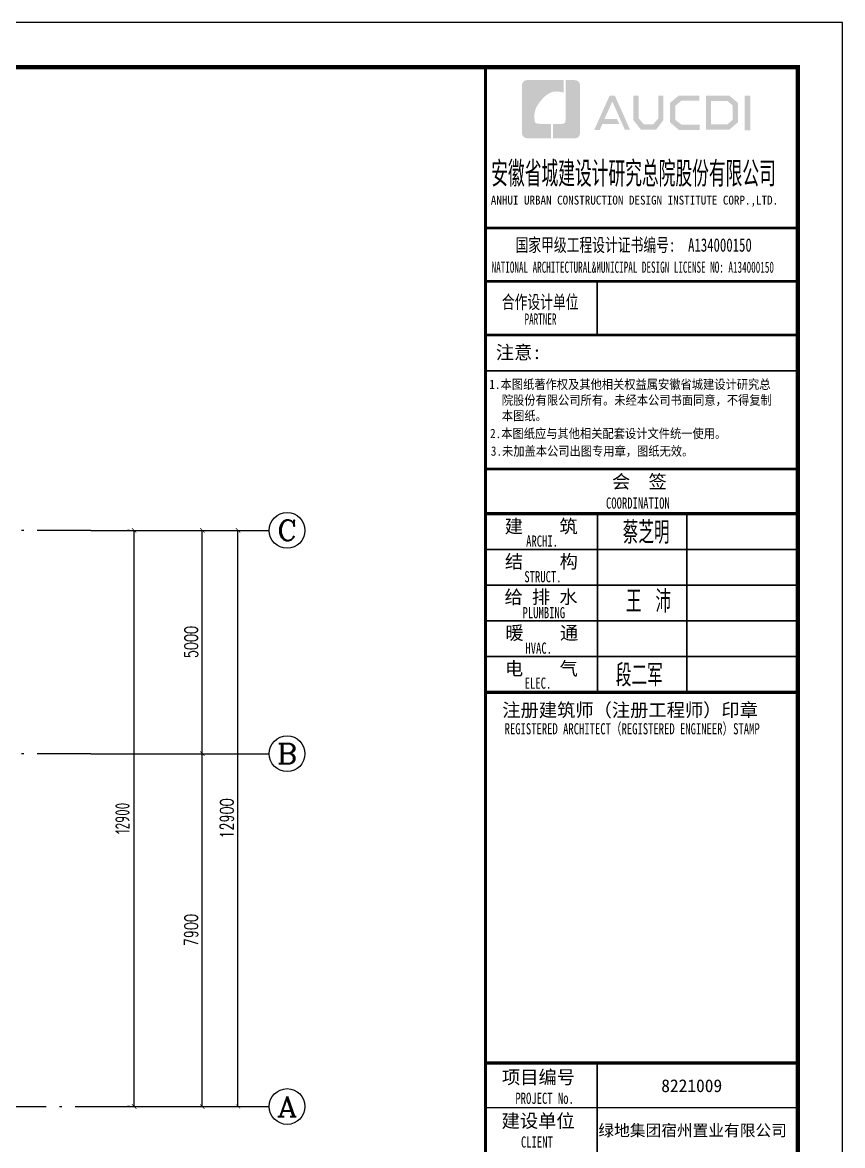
# Model space of a CAD drawing. Extents: x 169490 to 7584583, y -2399407 to 1374371.
# Drawn here: x 2787558 to 2805935, y 830043 to 855191 of the extents above; entities that cross this region are included whole.
import ezdxf
from ezdxf.enums import TextEntityAlignment as Align

# ---------------------------------------------------------------- set-up
doc = ezdxf.new("R2010")
doc.units = 0
doc.header["$LTSCALE"] = 100
doc.linetypes.add('D3轴线点划线', pattern=[18.5, 12, -3, 0.5, -3])
doc.layers.get('0').update_dxf_attribs({"linetype": 'CONTINUOUS'})
doc.layers.get('DEFPOINTS').update_dxf_attribs({"linetype": 'CONTINUOUS'})
for name, color, linetype in [('AXIS', 3, 'CONTINUOUS'), ('AXIS_TEXT', 4, 'CONTINUOUS'), ('C-AXIS(轴号)', 3, 'CONTINUOUS'), ('C-AXIS-T(字)', 7, 'CONTINUOUS'), ('C-DOTE', 8, 'D3轴线点划线'), ('dsptext_col', 2, 'CONTINUOUS'), ('PUB_TITLE', 4, 'CONTINUOUS'), ('S-SLAB-DIM', 92, 'CONTINUOUS'), ('图框', 140, 'CONTINUOUS'), ('图签文字', 147, 'CONTINUOUS'), ('折板线', 127, 'CONTINUOUS')]:
    doc.layers.add(name, color=color, linetype=linetype)
doc.layers.add('图签', color=147, linetype='CONTINUOUS', lineweight=18)
doc.styles.add('_TCH_AXIS', font='COMPLEX', dxfattribs={"bigfont": 'GBCBIG'})
doc.styles.add('_TCH_DIM_T3', font='SIMPLEX.shx', dxfattribs={"width": 0.705882, "bigfont": 'GBCBIG.shx'})
doc.styles.add('COMPLEX', font='COMPLEX')
doc.styles.add('HT', font='simhei.ttf')
doc.styles.add('TSSD_Dimension', font='Tssdeng.shx', dxfattribs={"width": 0.7, "bigfont": 'tssdchn.shx'})
doc.styles.add('宋体', font='')
doc.styles.add('建筑图签-1', font='simhei.ttf', dxfattribs={"width": 0.7})
doc.styles.add('建筑图签-2', font='TXT.shx', dxfattribs={"width": 0.5, "bigfont": 'HZTXT.shx'})
doc.styles.get('宋体').set_extended_font_data('SimSun')
doc.dimstyles.new('_TCH_ARCH&&100', dxfattribs={"dimtxt": 297.5, "dimasz": 100, "dimexe": 250, "dimexo": 300, "dimgap": 100, "dimtad": 1, "dimdec": 0, "dimzin": 0, "dimdsep": 46, "dimtxsty": '_TCH_DIM_T3', "dimblk": 'ARCHTICK', "dimcen": 0.09, "dimclrt": 7, "dimazin": 2, "dimtfac": 1, "dimtdec": 0, "dimtix": 1, "dimtmove": 2, "dimatfit": 3, "dimfxl": 1, "dimtolj": 1, "dimtzin": 0, "dimarcsym": 0})
doc.dimstyles.new('TSSD_100_100$0', dxfattribs={"dimtxt": 320, "dimasz": 100, "dimexe": 150, "dimexo": 150, "dimgap": 100, "dimtad": 1, "dimdec": 0, "dimzin": 0, "dimdsep": 46, "dimtxsty": 'TSSD_Dimension', "dimblk": 'ARCHTICK', "dimcen": 0, "dimclrt": 7, "dimadec": 1, "dimazin": 0, "dimtfac": 1, "dimtdec": 0, "dimtix": 1, "dimtmove": 2, "dimatfit": 3, "dimldrblk": '_TSDBK', "dimfxl": 1, "dimtolj": 1, "dimtzin": 0, "dimarcsym": 0})

# ---------------------------------------------------------------- blocks, each defined once
blk = doc.blocks.new('_ARCHTICK')
at = {"const_width": 0.15}
blk.add_lwpolyline([(-0.5, -0.5), (0.5, 0.5)], dxfattribs=at)
blk = doc.blocks.new('*D1998')
at = {"layer": 'AXIS', "color": 0, "lineweight": -2, "transparency": 16777216}
for p, q in [((2789388, 843817), (2792638, 843817)), ((2792388, 830917), (2792388, 843817)), ((2789388, 830917), (2792638, 830917))]:
    blk.add_line(p, q, dxfattribs=at)
at = {"layer": 'DEFPOINTS', "color": 0, "transparency": 16777216}
for p in [(2789088, 843817), (2792388, 843817), (2789088, 830917)]:
    blk.add_point(p, dxfattribs=at)
at = {"layer": 'AXIS', "color": 0, "lineweight": -2, "transparency": 16777216, "xscale": 100, "yscale": 100, "zscale": 100}
for p, rotation in [((2792388, 843817), 90), ((2792388, 830917), 270)]:
    blk.add_blockref('_ARCHTICK', p, dxfattribs=dict(at, rotation=rotation))
at = {"layer": 'AXIS', "color": 7, "transparency": 16777216, "insert": (2792139, 837367), "char_height": 297.5, "attachment_point": 5, "rotation": 90, "style": '_TCH_DIM_T3'}
blk.add_mtext('\\A1;12900', dxfattribs=at)
blk = doc.blocks.new('*D1999')
at = {"layer": 'AXIS', "color": 0, "lineweight": -2, "transparency": 16777216}
for p, q in [((2789388, 843817), (2791838, 843817)), ((2791588, 838817), (2791588, 843817)), ((2789388, 838817), (2791838, 838817))]:
    blk.add_line(p, q, dxfattribs=at)
at = {"layer": 'DEFPOINTS', "color": 0, "transparency": 16777216}
for p in [(2789088, 843817), (2791588, 843817), (2789088, 838817)]:
    blk.add_point(p, dxfattribs=at)
at = {"layer": 'AXIS', "color": 0, "lineweight": -2, "transparency": 16777216, "xscale": 100, "yscale": 100, "zscale": 100}
for p, rotation in [((2791588, 843817), 90), ((2791588, 838817), 270)]:
    blk.add_blockref('_ARCHTICK', p, dxfattribs=dict(at, rotation=rotation))
at = {"layer": 'AXIS', "color": 7, "transparency": 16777216, "insert": (2791339, 841317), "char_height": 297.5, "attachment_point": 5, "rotation": 90, "style": '_TCH_DIM_T3'}
blk.add_mtext('\\A1;5000', dxfattribs=at)
blk = doc.blocks.new('*D2000')
at = {"layer": 'AXIS', "color": 0, "lineweight": -2, "transparency": 16777216}
for p, q in [((2789388, 838817), (2791838, 838817)), ((2791588, 830917), (2791588, 838817)), ((2789388, 830917), (2791838, 830917))]:
    blk.add_line(p, q, dxfattribs=at)
at = {"layer": 'DEFPOINTS', "color": 0, "transparency": 16777216}
for p in [(2789088, 838817), (2791588, 838817), (2789088, 830917)]:
    blk.add_point(p, dxfattribs=at)
at = {"layer": 'AXIS', "color": 0, "lineweight": -2, "transparency": 16777216, "xscale": 100, "yscale": 100, "zscale": 100}
for p, rotation in [((2791588, 838817), 90), ((2791588, 830917), 270)]:
    blk.add_blockref('_ARCHTICK', p, dxfattribs=dict(at, rotation=rotation))
at = {"layer": 'AXIS', "color": 7, "transparency": 16777216, "insert": (2791339, 834867), "char_height": 297.5, "attachment_point": 5, "rotation": 90, "style": '_TCH_DIM_T3'}
blk.add_mtext('\\A1;7900', dxfattribs=at)
blk = doc.blocks.new('_AXISO')
blk.add_circle((0, 0), 0.5)
at = {"layer": 'AXIS_TEXT', "style": 'COMPLEX', "width": 1.041667}
blk.add_attdef('A', text='', height=0.56, dxfattribs=at).set_placement((-0.25, -0.28), (0.25, -0.28), align=Align.FIT)
blk = doc.blocks.new('*D2014')
at = {"layer": 'DEFPOINTS', "color": 0, "ltscale": 10, "transparency": 16777216}
for p in [(2790059, 843817), (2790107, 843817), (2790107, 830917)]:
    blk.add_point(p, dxfattribs=at)
at = {"layer": 'S-SLAB-DIM', "color": 0, "lineweight": -2, "ltscale": 10, "transparency": 16777216}
for p, q in [((2789957, 843817), (2789909, 843817)), ((2790059, 830917), (2790059, 843817)), ((2789957, 830917), (2789909, 830917))]:
    blk.add_line(p, q, dxfattribs=at)
at = {"layer": 'S-SLAB-DIM', "color": 0, "lineweight": -2, "ltscale": 10, "transparency": 16777216, "xscale": 100, "yscale": 100, "zscale": 100}
for p, rotation in [((2790059, 843817), 90), ((2790059, 830917), 270)]:
    blk.add_blockref('_ARCHTICK', p, dxfattribs=dict(at, rotation=rotation))
at = {"layer": 'S-SLAB-DIM', "color": 7, "ltscale": 10, "transparency": 16777216, "insert": (2789799, 837367), "char_height": 320, "attachment_point": 5, "rotation": 90, "style": 'TSSD_Dimension'}
blk.add_mtext('\\A1;12900', dxfattribs=at)
blk = doc.blocks.new('_TSDBK')
blk.add_line((-1, 0), (0, 0))
at = {"const_width": 0.5}
blk.add_lwpolyline([(-0.7, -0.7), (0.7, 0.7)], dxfattribs=at)
blk = doc.blocks.new('院标1')
h = blk.add_hatch(color=150)
h.dxf.hatch_style = 1
h.set_gradient(color1=(33, 113, 253), color2=(33, 113, 253), tint=1, name='INVCURVED')
edge = h.paths.add_edge_path()
edge.add_spline(control_points=[(116373, 648379), (116379, 648379), (116382, 648379), (116391, 648379), (116391, 648379), (116391, 648379), (116616, 648379), (116616, 648379), (116616, 648379), (116616, 648379), (116616, 648054), (116616, 648054), (116616, 648054), (116616, 648054), (116108, 648054), (116108, 648054), (116108, 648054), (116028, 648054), (115963, 648111), (115963, 648199), (115963, 648199), (115963, 648199), (115963, 649215), (115963, 649215), (115963, 649215), (115963, 649295), (116018, 649360), (116108, 649360), (116108, 649360), (116108, 649360), (116897, 649360), (116897, 649360), (116897, 649360), (116897, 649360), (116897, 649080), (116897, 649080), (116897, 649080), (116897, 649080), (116566, 649140), (116356, 648859), (116356, 648859), (116245, 648719), (116240, 648545), (116247, 648466), (116247, 648466), (116254, 648386), (116247, 648466), (116247, 648466), (116247, 648466), (116247, 648466), (116258, 648374), (116373, 648379)], knot_values=[0, 0, 0, 0, 0.071429, 0.071429, 0.071429, 0.107143, 0.142857, 0.142857, 0.142857, 0.178571, 0.214286, 0.214286, 0.214286, 0.25, 0.285714, 0.285714, 0.285714, 0.321429, 0.357143, 0.357143, 0.357143, 0.392857, 0.428571, 0.428571, 0.428571, 0.464286, 0.5, 0.5, 0.5, 0.535714, 0.571429, 0.571429, 0.571429, 0.607143, 0.642857, 0.642857, 0.642857, 0.678571, 0.714286, 0.714286, 0.714286, 0.75, 0.785714, 0.785714, 0.785714, 0.821429, 0.857143, 0.857143, 0.857143, 0.928571, 1, 1, 1, 1], degree=3, periodic=0)
h = blk.add_hatch(color=150)
h.dxf.hatch_style = 1
h.set_gradient(color1=(33, 113, 253), color2=(33, 113, 253), tint=1, name='INVCURVED')
edge = h.paths.add_edge_path()
edge.add_spline(control_points=[(117268, 649215), (117268, 649215), (117268, 648199), (117268, 648199), (117268, 648199), (117268, 648114), (117212, 648054), (117123, 648054), (117123, 648054), (117123, 648054), (116663, 648054), (116663, 648054), (116663, 648054), (116663, 648054), (116663, 648379), (116663, 648379), (116663, 648379), (116663, 648379), (116865, 648379), (116865, 648379), (116865, 648379), (116907, 648379), (116941, 648413), (116941, 648455), (116941, 648455), (116941, 648455), (116941, 649360), (116941, 649360), (116941, 649360), (116941, 649360), (117123, 649360), (117123, 649360), (117123, 649360), (117204, 649360), (117268, 649306), (117268, 649215)], knot_values=[0, 0, 0, 0, 0.1, 0.1, 0.1, 0.15, 0.2, 0.2, 0.2, 0.25, 0.3, 0.3, 0.3, 0.35, 0.4, 0.4, 0.4, 0.45, 0.5, 0.5, 0.5, 0.55, 0.6, 0.6, 0.6, 0.65, 0.7, 0.7, 0.7, 0.75, 0.8, 0.8, 0.8, 0.9, 1, 1, 1, 1], degree=3, periodic=0)
blk = doc.blocks.new('2q3q2342q35q2343r5q23rwetr')
at = {"layer": 'PUB_TITLE'}
h = blk.add_hatch(color=147, dxfattribs=at)
h.paths.add_polyline_path([(3533426, 3160669), (3533552, 3160669), (3533552, 3159898), (3533426, 3159898)])
h.paths.add_polyline_path([(3532673, 3160552), (3532673, 3160026), (3533034, 3160026), (3533158, 3160133), (3533158, 3160451), (3533038, 3160552)], flags=16)
h.paths.add_polyline_path([(3532555, 3160670), (3532555, 3159908), (3533078, 3159908), (3533276, 3160078), (3533276, 3160506), (3533081, 3160670)])
h.paths.add_polyline_path([(3532412, 3160674), (3532412, 3160558), (3532005, 3160558), (3531873, 3160447), (3531873, 3160128), (3532005, 3160025), (3532415, 3160025), (3532415, 3159904), (3531951, 3159904), (3531748, 3160078), (3531748, 3160506), (3531947, 3160674)])
h.paths.add_polyline_path([(3530929, 3160672), (3531050, 3160672), (3531050, 3160161), (3531164, 3160030), (3531375, 3160030), (3531489, 3160161), (3531489, 3160672), (3531603, 3160672), (3531603, 3160124), (3531438, 3159907), (3531101, 3159907), (3530929, 3160126)])
h.paths.add_polyline_path([(3530398, 3160671), (3530515, 3160671), (3530857, 3159906), (3530741, 3159906), (3530459, 3160540), (3530284, 3160152), (3530556, 3160152), (3530616, 3160037), (3530236, 3160037), (3530177, 3159904), (3530054, 3159904)])
at = {"layer": '图框'}
for p, q in [((3527618, 3157710), (3534618, 3157710)), ((3527618, 3157710), (3534618, 3157710)), ((3527618, 3156510), (3534618, 3156510))]:
    blk.add_line(p, q, dxfattribs=at)
for points, const_width in [([(3527618, 3121310), (3527618, 3161310)], 70), ([(3527618, 3157710), (3534618, 3157710)], 60), ([(3527618, 3156510), (3534618, 3156510)], 60), ([(3527618, 3156510), (3534618, 3156510)], 60), ([(3530118, 3156510), (3530118, 3155310)], 35), ([(3527618, 3155310), (3534618, 3155310)], 60), ([(3527618, 3155310), (3534618, 3155310)], 60), ([(3527618, 3154510), (3534618, 3154510)], 35), ([(3527626, 3152310), (3534626, 3152310)], 60), ([(3527626, 3151310), (3534626, 3151310)], 70), ([(3527626, 3151310), (3534626, 3151310)], 70), ([(3530126, 3151310), (3530126, 3147310)], 35), ([(3532126, 3151310), (3532126, 3147310)], 35), ([(3527626, 3150510), (3534626, 3150510)], 35), ([(3527626, 3149710), (3534626, 3149710)], 35), ([(3527626, 3148910), (3534626, 3148910)], 35), ([(3527626, 3148110), (3534626, 3148110)], 35), ([(3527626, 3147310), (3534626, 3147310)], 70), ([(3527618, 3139010), (3534618, 3139010)], 70), ([(3527618, 3139010), (3534618, 3139010)], 70), ([(3530118, 3135010), (3530118, 3139010)], 35), ([(3527618, 3138010), (3534618, 3138010)], 35)]:
    blk.add_lwpolyline(points, dxfattribs=dict(at, const_width=const_width))
blk.add_blockref('院标1', (3412469, 2511661))
at = {"layer": 'PUB_TITLE', "style": 'HT', "width": 0.88}
for s, p in [('1.本图纸著作权及其他相关权益属安徽省城建设计研究总', (3527703, 3154103)), ('院股份有限公司所有。未经本公司书面同意，不得复制', (3527983, 3153749)), ('本图纸。', (3527983, 3153399)), (' 2.本图纸应与其他相关配套设计文件统一使用。 ', (3527593, 3153002)), ('3.未加盖本公司出图专用章，图纸无效。', (3527736, 3152608))]:
    blk.add_text(s, height=210, dxfattribs=at).set_placement(p)
at = {"layer": '图签', "color": 154, "style": '宋体'}
for s, height, p in [('8221009', 286.7, (3531555, 3138358)), ('绿地集团宿州置业有限公司', 258.01, (3530147, 3137372))]:
    blk.add_text(s, height=height, dxfattribs=at).set_placement(p)
at = {"layer": '图签文字', "color": 7, "style": '建筑图签-1'}
for s, height, width, p in [('安徽省城建设计研究总院股份有限公司', 500, 0.55, (3527746, 3158687)), ('国家甲级工程设计证书编号:  A134000150', 300, 0.7, (3528290, 3157177)), ('合作设计单位', 300, 0.7, (3527983, 3155900))]:
    blk.add_text(s, height=height, dxfattribs=dict(at, width=width)).set_placement(p)
at = {"layer": '图签文字', "linetype": 'Continuous', "style": '建筑图签-1', "width": 0.91}
blk.add_text('ANHUI URBAN CONSTRUCTION DESIGN INSTITUTE CORP.,LTD.', height=200, dxfattribs=at).set_placement((3527736, 3158232))
at = {"layer": '图签文字', "style": '建筑图签-1'}
for s, width, p in [('NATIONAL ARCHITECTURAL&MUNICIPAL DESIGN LICENSE NO: A134000150', 0.6, (3527754, 3156705)), ('PARTNER', 0.6, (3528492, 3155544)), ('COORDINATION', 0.7, (3530317, 3151423)), ('ARCHI.', 0.7, (3528527, 3150572)), ('STRUCT.', 0.7, (3528487, 3149775)), ('PLUMBING', 0.7, (3528447, 3148969)), ('HVAC.', 0.7, (3528511, 3148175)), ('ELEC.', 0.7, (3528496, 3147391)), ('REGISTERED ARCHITECT（REGISTERED ENGINEER）STAMP', 0.7, (3528046, 3146369)), ('PROJECT No.', 0.7, (3528287, 3138095, -1799)), ('CLIENT', 0.7, (3528411, 3137116))]:
    blk.add_text(s, height=250, dxfattribs=dict(at, width=width)).set_placement(p)
at = {"layer": '图签文字', "color": 7, "style": '建筑图签-1'}
for s, p in [('注意:', (3527849, 3154773)), ('会  签', (3530452, 3151878)), ('建    筑', (3528047, 3150877)), ('结    构', (3528052, 3150089)), ('给 排 水', (3528043, 3149295)), ('暖    通', (3528061, 3148492)), ('电    气', (3528051, 3147692)), ('注册建筑师（注册工程师）印章', (3527993, 3146764)), ('项目编号', (3527986, 3138543)), ('建设单位', (3527978, 3137565))]:
    blk.add_text(s, height=300, dxfattribs=at).set_placement(p)
at = {"layer": '图签文字', "color": 1, "style": '建筑图签-2', "width": 0.7}
for s, p in [('蔡芝明', (3530692, 3150638)), ('王 沛', (3530763, 3149097)), ('段二军', (3530538, 3147442))]:
    blk.add_text(s, height=500, dxfattribs=at).set_placement(p)

msp = doc.modelspace()

# ---------------------------------------------------------------- linework, layer by layer
at = {"layer": 'C-AXIS(轴号)'}
for p, q in [((2789088, 843816.9), (2793088, 843816.9)), ((2789088, 838816.9), (2793088, 838816.9)), ((2789088, 830916.9), (2793088, 830916.9))]:
    msp.add_line(p, q, dxfattribs=at)
at = {"layer": 'C-DOTE'}
for p, q in [((2789088, 843816.9), (2742488, 843816.9)), ((2789088, 838816.9), (2742488, 838816.9)), ((2742488, 830916.9), (2789088, 830916.9))]:
    msp.add_line(p, q, dxfattribs=at)
at = {"layer": 'dsptext_col', "ltscale": 10}
msp.add_lwpolyline([(2734134.9, 854191.4), (2797934.9, 854191.4), (2797934.9, 814191.4), (2734134.9, 814191.4)], close=True, dxfattribs=at)
at = {"layer": '图框'}
msp.add_lwpolyline([(2731634.9, 813191.4), (2805934.9, 813191.4), (2805934.9, 855191.4), (2731634.9, 855191.4)], close=True, dxfattribs=at)
at = {"layer": '图框', "const_width": 100}
msp.add_lwpolyline([(2734134.9, 814191.4), (2804934.9, 814191.4), (2804934.9, 854191.4), (2734134.9, 854191.4)], close=True, dxfattribs=at)

# ---------------------------------------------------------------- block references
at = {"layer": 'C-AXIS(轴号)'}
ref = msp.add_blockref('_AXISO', (2793488, 843816.9), dxfattribs=dict(at, xscale=800, yscale=800, zscale=800))
ref.add_attrib('A', 'C', dxfattribs={"layer": 'C-AXIS-T(字)', "height": 452.5, "style": '_TCH_AXIS', "width": 1.4}).set_placement((2793261.7, 843590.6), (2793714.3, 843590.6), align=Align.FIT)
ref = msp.add_blockref('_AXISO', (2793488, 838816.9), dxfattribs=dict(at, xscale=800, yscale=800, zscale=800))
ref.add_attrib('A', 'B', dxfattribs={"layer": 'C-AXIS-T(字)', "height": 452.5, "style": '_TCH_AXIS', "width": 1.235294}).set_placement((2793261.7, 838590.6), (2793714.3, 838590.6), align=Align.FIT)
ref = msp.add_blockref('_AXISO', (2793488, 830916.9), dxfattribs=dict(at, xscale=800, yscale=800, zscale=800))
ref.add_attrib('A', 'A', dxfattribs={"layer": 'C-AXIS-T(字)', "height": 452.5, "style": '_TCH_AXIS', "width": 1.166667}).set_placement((2793261.7, 830690.6), (2793714.3, 830690.6), align=Align.FIT)
at = {"layer": '折板线'}
msp.add_blockref('2q3q2342q35q2343r5q23rwetr', (-729682.8, -2307118.7), dxfattribs=at)

# ---------------------------------------------------------------- dimensions: what is measured, and where the dimension line sits
at = {"layer": 'AXIS'}
for p1, p2, distance, picture, middle in [((2789088, 830916.9), (2789088, 843816.9), -3300, '*D1998', (2792139.3, 837366.9)), ((2789088, 838816.9), (2789088, 843816.9), -2500, '*D1999', (2791339.3, 841316.9)), ((2789088, 830916.9), (2789088, 838816.9), -2500, '*D2000', (2791339.3, 834866.9))]:
    dim = msp.add_aligned_dim(p1=p1, p2=p2, distance=distance, dimstyle='_TCH_ARCH&&100', dxfattribs=at)
    dim.commit()
    dim.dimension.update_dxf_attribs({"geometry": picture, "text_midpoint": middle})
at = {"layer": 'S-SLAB-DIM', "ltscale": 10}
dim = msp.add_linear_dim(base=(2790059.1, 843816.9), p1=(2790107.3, 830916.9), p2=(2790107.3, 843816.9), angle=90, dimstyle='TSSD_100_100$0', dxfattribs=at)
dim.commit()
dim.dimension.update_dxf_attribs({"geometry": '*D2014', "text_midpoint": (2789799.1, 837366.9)})

doc.saveas('drawing.dxf')
